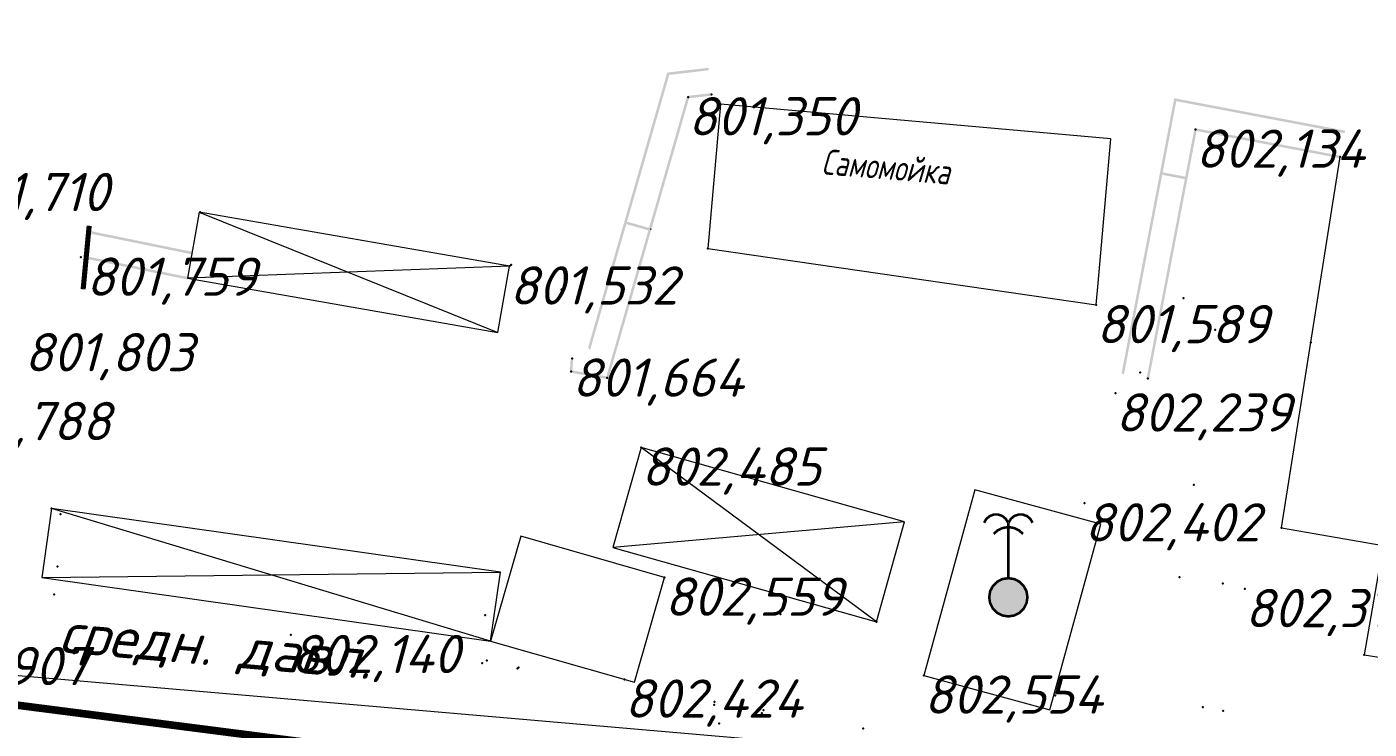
# Model space of a CAD drawing. Header units: metres. Extents: x 629572 to 645168, y 4785785 to 4790166.
# Drawn here: x 635139.8 to 635192.4, y 4788181.4 to 4788208.9 of the extents above; entities that cross this region are included whole.
import ezdxf

# ---------------------------------------------------------------- set-up
doc = ezdxf.new("R2010")
doc.units = ezdxf.units.M
doc.linetypes.add('Сплошная', pattern=[0])
doc.linetypes.add('Сплошная_0_50', pattern=[0])
doc.layers.get('0').update_dxf_attribs({"linetype": 'CONTINUOUS'})
for name, color, linetype in [('Ворота', 7, 'CONTINUOUS'), ('Газопровод подземный', 7, 'CONTINUOUS'), ('Здания и строения', 7, 'CONTINUOUS'), ('красная линия', 7, 'CONTINUOUS'), ('Нурсултан', 7, 'CONTINUOUS'), ('Ограды каменные и жб (H более 1м) - по краю', 7, 'CONTINUOUS'), ('Фонтаны', 7, 'CONTINUOUS')]:
    doc.layers.add(name, color=color, linetype=linetype)
doc.styles.add('ISOCPEUR', font='isocpeui.ttf')
doc.styles.get("Standard").update_dxf_attribs({"font": 'isocpeui.ttf'})
doc.linetypes.add('GAZ_PODZ', pattern='A,4,-2.2,["|",Standard,S=1.8,R=0,X=-1.5,Y=-1],0,["-",Standard,S=1.5,R=0,X=-1.5,Y=0.05],4,-2,10,-2', length=24.2)

# ---------------------------------------------------------------- blocks, each defined once
blk = doc.blocks.new('736 - 474 Ворота')
at = {"color": 7, "linetype": 'Continuous', "lineweight": 0, "const_width": 0.2, "flags": 128}
blk.add_lwpolyline([(0, 1.25), (0, -1.25)], dxfattribs=at)
blk = doc.blocks.new('94 - 307 фонтан_32768_4294967295')
at = {"true_color": 0xffffff}
blk.add_hatch(color=7, dxfattribs=at).paths.add_polyline_path([(0, 0.75), (-0.325, 0.676), (-0.586, 0.468), (-0.731, 0.167), (-0.731, -0.167), (-0.586, -0.468), (-0.325, -0.676), (0, -0.75), (0.325, -0.676), (0.586, -0.468), (0.731, -0.167), (0.731, 0.167), (0.586, 0.468), (0.325, 0.676), (0, 0.75)])
at = {"color": 96, "linetype": 'Continuous', "lineweight": 0, "true_color": 0x008000, "const_width": 0.1, "flags": 128}
for points in [[(-0.95, 2.921), (-0.863, 3.071), (-0.73, 3.183), (-0.567, 3.242), (-0.393, 3.242), (-0.23, 3.183), (-0.097, 3.071), (-0.01, 2.921)], [(0.01, 2.921), (0.097, 3.071), (0.23, 3.183), (0.393, 3.242), (0.567, 3.242), (0.73, 3.183), (0.863, 3.071), (0.95, 2.921)], [(-0.575, 2.482), (-0.412, 2.627), (-0.215, 2.718), (0, 2.75), (0.215, 2.718), (0.412, 2.627), (0.575, 2.482)], [(0, 2.2), (0.001, 2.917)], [(0, 0.75), (0, 2.2)]]:
    blk.add_lwpolyline(points, dxfattribs=at)
blk.add_lwpolyline([(0, 0.75), (0.232, 0.713), (0.441, 0.607), (0.607, 0.441), (0.713, 0.232), (0.75, 0), (0.713, -0.232), (0.607, -0.441), (0.441, -0.607), (0.232, -0.713), (0, -0.75), (-0.232, -0.713), (-0.441, -0.607), (-0.607, -0.441), (-0.713, -0.232), (-0.75, 0), (-0.713, 0.232), (-0.607, 0.441), (-0.441, 0.607), (-0.232, 0.713), (0, 0.75)], close=True, dxfattribs=at)
at = {"color": 7, "linetype": 'Continuous', "lineweight": 0, "true_color": 0xffffff, "flags": 128}
blk.add_lwpolyline([(0, 0.75), (-0.325, 0.676), (-0.586, 0.468), (-0.731, 0.167), (-0.731, -0.167), (-0.586, -0.468), (-0.325, -0.676), (0, -0.75), (0.325, -0.676), (0.586, -0.468), (0.731, -0.167), (0.731, 0.167), (0.586, 0.468), (0.325, 0.676), (0, 0.75)], close=True, dxfattribs=at)
at = {"color": 7, "style": 'ISOCPEUR', "flags": 1}
for tag in ['X', 'Отметка', 'Имя объекта CREDO-III', 'Код объекта CREDO-III', 'Y']:
    blk.add_attdef(tag, (0, 0), '', height=2.5, dxfattribs=at)

msp = doc.modelspace()

# ---------------------------------------------------------------- hatches: boundary and pattern name
at = {"layer": 'Ограды каменные и жб (H более 1м) - по краю'}
for points in [[(635166.489, 4788207.212), (635166.485, 4788207.255), (635166.478, 4788207.311), (635165.556, 4788207.204), (635164.861, 4788207.123), (635164.668, 4788206.451), (635164.563, 4788206.087), (635163.773, 4788203.342), (635163.189, 4788201.31), (635163.285, 4788201.282), (635163.87, 4788203.315), (635164.659, 4788206.059), (635164.764, 4788206.424), (635164.939, 4788207.032), (635165.567, 4788207.105)], [(635165.706, 4788206.127), (635165.706, 4788206.126), (635165.716, 4788206.115), (635166.605, 4788206.218), (635166.6, 4788206.261), (635166.593, 4788206.318), (635165.671, 4788206.211), (635165.638, 4788206.207), (635165.629, 4788206.175), (635165.524, 4788205.81), (635164.734, 4788203.066), (635164.15, 4788201.033), (635164.246, 4788201.006), (635164.831, 4788203.038), (635165.62, 4788205.783), (635165.716, 4788206.115), (635165.707, 4788206.126), (635165.677, 4788206.161), (635165.704, 4788206.129)], [(635185.961, 4788205.782), (635188.767, 4788205.249), (635191.406, 4788204.748), (635191.423, 4788204.835), (635191.425, 4788204.847), (635188.786, 4788205.348), (635185.98, 4788205.88), (635185.758, 4788205.923), (635184.728, 4788206.118), (635184.531, 4788205.088), (635184.175, 4788203.233), (635184.274, 4788203.214), (635184.629, 4788205.07), (635184.807, 4788206.001), (635185.739, 4788205.824)], [(635185.774, 4788204.8), (635188.58, 4788204.267), (635191.22, 4788203.766), (635191.236, 4788203.853), (635191.238, 4788203.864), (635188.599, 4788204.365), (635185.793, 4788204.898), (635185.571, 4788204.94), (635185.522, 4788204.949), (635185.513, 4788204.9), (635185.158, 4788203.045), (635185.256, 4788203.026), (635185.602, 4788204.833)], [(635184.14, 4788197.197), (635184.677, 4788200.002), (635185.246, 4788202.977), (635185.256, 4788203.026), (635185.207, 4788203.035), (635184.225, 4788203.223), (635184.175, 4788203.233), (635184.166, 4788203.184), (635183.596, 4788200.209), (635183.059, 4788197.404), (635182.662, 4788195.326), (635182.76, 4788195.308), (635183.158, 4788197.385), (635183.695, 4788200.19), (635184.255, 4788203.116), (635185.139, 4788202.947), (635184.579, 4788200.021), (635184.042, 4788197.216), (635183.644, 4788195.138), (635183.742, 4788195.12)], [(635162.48, 4788195.21), (635162.492, 4788195.192), (635162.512, 4788195.16), (635162.483, 4788195.206), (635162.478, 4788195.214), (635162.476, 4788195.217), (635161.146, 4788195.45), (635161.18, 4788195.916), (635161.08, 4788195.924), (635161.043, 4788195.413), (635161.04, 4788195.368), (635161.084, 4788195.36), (635162.503, 4788195.111), (635162.548, 4788195.103), (635162.56, 4788195.146), (635162.605, 4788195.302), (635163.395, 4788198.047), (635164.232, 4788200.957), (635164.184, 4788200.971), (635164.198, 4788201.019), (635163.237, 4788201.296), (635163.189, 4788201.31), (635163.175, 4788201.262), (635162.337, 4788198.351), (635161.764, 4788196.357), (635161.817, 4788196.272), (635161.835, 4788196.243), (635162.434, 4788198.323), (635163.257, 4788201.186), (635164.122, 4788200.937), (635163.298, 4788198.074), (635162.509, 4788195.33), (635162.476, 4788195.217)], [(635142.282, 4788200.806), (635144.354, 4788200.383), (635146.257, 4788199.995), (635146.27, 4788200.061), (635146.277, 4788200.093), (635144.374, 4788200.481), (635142.302, 4788200.904)], [(635164.232, 4788200.957), (635164.246, 4788201.006), (635164.198, 4788201.019), (635164.184, 4788200.971)], [(635142.082, 4788199.826), (635144.154, 4788199.403), (635146.057, 4788199.015), (635146.07, 4788199.082), (635146.077, 4788199.113), (635144.174, 4788199.501), (635142.102, 4788199.924)]]:
    msp.add_hatch(color=7, dxfattribs=at).paths.add_polyline_path(points)

# ---------------------------------------------------------------- linework, layer by layer
at = {"layer": 'Газопровод подземный', "color": 50, "linetype": 'GAZ_PODZ', "lineweight": 13, "ltscale": 0.5, "flags": 128}
msp.add_lwpolyline([(635104.876, 4788186.491), (635281.55, 4788171.194)], dxfattribs=at)
at = {"layer": 'Здания и строения', "color": 8, "linetype": 'Сплошная', "lineweight": 0, "flags": 128}
for points in [[(635181.667, 4788198.015), (635181.743, 4788198.874), (635182.245, 4788204.523), (635166.95, 4788205.882), (635166.448, 4788200.233), (635181.667, 4788198.015)], [(635158.675, 4788199.531), (635146.518, 4788201.652), (635146.067, 4788199.064), (635158.224, 4788196.943), (635158.675, 4788199.531)], [(635173.055, 4788185.594), (635174.163, 4788189.513), (635163.842, 4788192.432), (635162.734, 4788188.513), (635173.055, 4788185.594)], [(635181.849, 4788189.42), (635176.911, 4788190.774), (635174.916, 4788183.499), (635179.854, 4788182.145), (635181.849, 4788189.42)], [(635157.941, 4788184.846), (635158.324, 4788187.549), (635140.737, 4788190.039), (635140.354, 4788187.336), (635157.941, 4788184.846)], [(635157.941, 4788184.846), (635163.574, 4788183.229), (635164.753, 4788187.335), (635159.12, 4788188.952), (635157.941, 4788184.846)]]:
    msp.add_lwpolyline(points, close=True, dxfattribs=at)
for points in [[(635188.925, 4788189.285), (635191.229, 4788203.815)], [(635188.925, 4788189.285), (635192.919, 4788188.583), (635192.167, 4788184.303), (635197.44, 4788183.464), (635198.177, 4788187.659), (635204.304, 4788186.583)]]:
    msp.add_lwpolyline(points, dxfattribs=at)
at = {"layer": 'красная линия', "color": 1, "linetype": 'Сплошная_0_50', "lineweight": 0, "true_color": 0xff0000, "const_width": 0.3, "elevation": 794.579, "flags": 128}
msp.add_lwpolyline([(635401.641, 4788148.595), (634957.655, 4788205.711), (634868.946, 4788233.682), (634603.956, 4788290.084), (634469.438, 4788276.801), (634466.442, 4788288.998), (634455.452, 4788300.111), (634423.85, 4788288.187), (634367.861, 4788295.693), (634267.843, 4788409.4), (634475.845, 4788682.207), (634474.555, 4788790.795), (634449.85, 4788818.401), (634024.042, 4788644.6), (633889.34, 4788556.209), (633827.944, 4788529.992), (633792.752, 4788543.316), (633784.34, 4788495.79), (633741.538, 4788462.098), (633741.25, 4788461.815), (633707.246, 4788430.797), (633615.343, 4788446.001), (633603.65, 4788448.117), (633593.847, 4788448.295), (633403.135, 4788458.998), (633383.735, 4788456.919), (632950.737, 4788523.705), (632422.446, 4788608.882), (631759.541, 4788723.01), (631749.061, 4788727.901), (631729.34, 4788731.902), (631702.953, 4788733.892), (631676.149, 4788739.917), (631633.151, 4788748.593), (631552.757, 4788764.604), (631505.748, 4788774.005), (631486.053, 4788777.916), (631418.334, 4788781.792), (630663.641, 4788895.085)], dxfattribs=at)
at = {"layer": 'Нурсултан', "color": 251, "linetype": 'Сплошная', "lineweight": 0, "flags": 128}
for points in [[(635146.518, 4788201.652), (635158.224, 4788196.943)], [(635158.675, 4788199.531), (635146.067, 4788199.064)], [(635173.055, 4788185.594), (635163.842, 4788192.432)], [(635157.941, 4788184.846), (635140.737, 4788190.039)], [(635174.163, 4788189.513), (635162.734, 4788188.513)], [(635140.354, 4788187.336), (635158.324, 4788187.549)]]:
    msp.add_lwpolyline(points, dxfattribs=at)
at = {"layer": 'Нурсултан', "color": 7}
for p in [(635165.677, 4788206.161, 14.673), (635166.599, 4788206.268, 14.729), (635166.95, 4788205.882, 14.936), (635185.562, 4788204.891, 15.457), (635191.229, 4788203.815, 15.361), (635146.559, 4788201.654, 15.009), (635146.569, 4788201.643, 15.002), (635166.448, 4788200.233, 14.761), (635141.889, 4788199.892, 15.013), (635142.092, 4788199.875, 15.082), (635158.675, 4788199.531, 14.855), (635158.742, 4788199.585, 14.903), (635160.713, 4788198.626, 14.905), (635185.093, 4788198.281, 15.38), (635181.667, 4788198.015, 14.912), (635186.334, 4788197.036, 15.591), (635188.018, 4788196.686, 15.614), (635190.077, 4788196.55, 15.676), (635190.077, 4788196.55, -786.677), (635161.13, 4788195.92, 14.987), (635161.093, 4788195.409, 15.021), (635162.512, 4788195.16, 15.287), (635183.387, 4788195.374, 15.627), (635183.693, 4788195.129, 15.543), (635182.422, 4788194.554, 15.562), (635163.842, 4788192.432, 15.808), (635185.754, 4788192.764, 15.583), (635185.492, 4788190.961, 15.579), (635181.208, 4788190.247, 15.725), (635140.737, 4788190.039, 15.309), (635141.085, 4788189.816, 15.272), (635188.925, 4788189.285, 15.769), (635140.963, 4788187.77, 15.337), (635164.753, 4788187.335, 15.882), (635184.929, 4788187.353, 15.698), (635186.635, 4788187.098, 15.719), (635140.841, 4788186.667, 15.324), (635187.494, 4788186.886, 15.702), (635167.378, 4788186.185, 15.861), (635157.72, 4788185.863, 15.445), (635169.302, 4788185.898, 15.897), (635173.055, 4788185.594, 15.762), (635150.118, 4788185.087, 15.463), (635157.613, 4788183.979, 15.597), (635157.786, 4788184.082, 15.544), (635192.167, 4788184.303, 15.848), (635158.995, 4788183.764, 15.546), (635159.037, 4788183.807, 15.678), (635174.916, 4788183.499, 15.877), (635163.183, 4788183.341, 15.747), (635166.698, 4788182.346, 15.781), (635166.707, 4788182.468, 15.795), (635180.057, 4788182.714, 15.739), (635168.571, 4788182.014, 15.775), (635168.63, 4788182.131, 15.795), (635185.842, 4788182.251, 15.88), (635186.638, 4788182.113, 15.881), (635166.893, 4788181.618, -786.677), (635172.543, 4788181.418, 15.903)]:
    msp.add_point(p, dxfattribs=at)

# ---------------------------------------------------------------- block references
at = {"layer": 'Ворота', "color": 7, "linetype": 'Continuous', "rotation": 354.598435}
msp.add_blockref('736 - 474 Ворота', (635142.092, 4788199.875), dxfattribs=at)
at = {"layer": 'Фонтаны', "color": 7, "linetype": 'Continuous'}
msp.add_blockref('94 - 307 фонтан_32768_4294967295', (635178.226, 4788186.56, 795.239), dxfattribs=at)

# ---------------------------------------------------------------- texts
at = {"layer": 'Газопровод подземный', "color": 2, "style": 'ISOCPEUR'}
msp.add_text('средн. давл.', height=1.61454, rotation=355.0515, dxfattribs=at).set_placement((635140.999, 4788184.407))
at = {"layer": 'Здания и строения', "color": 0, "style": 'ISOCPEUR', "width": 0.75}
msp.add_text('Самомойка', height=1, rotation=355.3347, dxfattribs=at).set_placement((635170.892, 4788203.139))
at = {"layer": 'Нурсултан', "color": 251, "char_height": 1.5, "attachment_point": 1, "style": 'ISOCPEUR'}
for s, insert in [('801,350', (635165.677, 4788206.161, 14.673)), ('802,134', (635185.562, 4788204.891, 15.457)), ('801,710', (635136.723, 4788203.193, 15.033)), ('801,759', (635142.092, 4788199.875, 15.082)), ('801,532', (635158.675, 4788199.531, 14.855)), ('801,589', (635181.667, 4788198.015, 14.912)), ('801,803', (635139.663, 4788196.914, 15.126)), ('801,664', (635161.13, 4788195.92, 14.987)), ('802,239', (635182.422, 4788194.554, 15.562)), ('801,788', (635136.316, 4788194.216, 15.111)), ('802,485', (635163.842, 4788192.432, 15.808)), ('802,402', (635181.208, 4788190.247, 15.725)), ('802,559', (635164.753, 4788187.335, 15.882)), ('802,379', (635187.494, 4788186.886, 15.702)), ('802,140', (635150.118, 4788185.087, 15.463)), ('801,907', (635135.554, 4788184.616, 15.23)), ('802,554', (635174.916, 4788183.499, 15.877)), ('802,424', (635163.183, 4788183.341, 15.747))]:
    msp.add_mtext(s, dxfattribs=dict(at, insert=insert))

doc.saveas('drawing.dxf')
